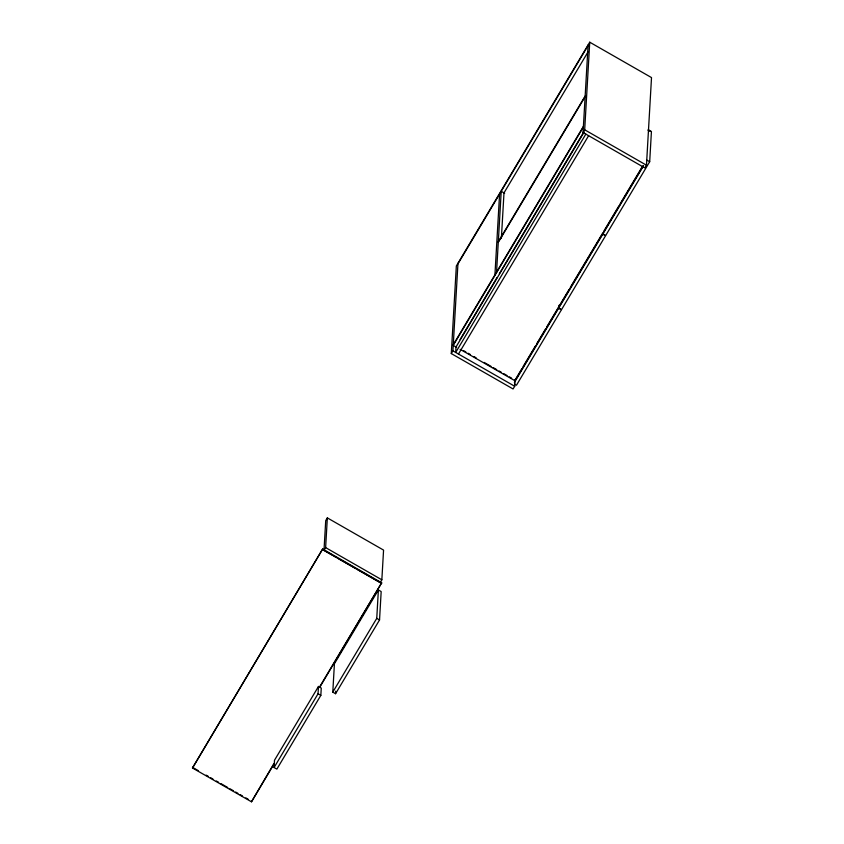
<?xml version="1.0" encoding="UTF-8"?>
<svg xmlns="http://www.w3.org/2000/svg" width="844" height="844" viewBox="0 0 844 844"><rect width="100%" height="100%" fill="white"/><g stroke="black" fill="none" stroke-linecap="round" stroke-linejoin="round"><path stroke-width="1.27" d="M274.416 763.335L251.491 801.8L192.485 767.998L322.672 549.001L381.678 582.803L319.602 687.533M251.491 801.8L273.783 763.809M274.089 767.523L274.511 760.222L318.473 686.467L321.258 688.06L320.836 695.361L276.864 769.116L274.089 767.523L318.051 693.768L318.473 686.467M192.485 767.998L322.672 549.001M331.882 554.824L324.001 550.32L325.721 520.6L327.335 517.889L383.566 550.098L381.847 579.807L380.233 582.529L357.74 569.637M324.001 550.32L325.626 547.598L327.335 517.889M332.789 692.122L334.424 663.732L378.386 589.967L381.171 591.56L379.536 619.96L335.564 693.715L332.789 692.122L376.751 618.367L378.386 589.967M335.564 693.715L335.712 691.141M515.072 379.716L514.692 386.257L513.078 388.968L451.287 353.573L456.34 265.976L589.734 42.2L651.515 77.595L646.462 165.192L644.848 167.914L583.056 132.519L588.11 44.922M451.287 353.573L452.911 350.861L457.965 263.265M494.932 274.817L499.595 194.004M496.557 272.095L501.22 191.293L504.649 193.255M501.389 238.145L503.995 192.886L588.162 51.684M514.376 382.48L558.612 308.25L558.95 305.328M583.056 132.519L584.681 129.797L589.734 42.2M643.582 165.709L602.943 233.883L605.728 235.476L649.69 161.721L651.431 131.495L648.656 129.902M457.923 263.919L588.068 45.576M498.308 241.732L585.166 96.016M498.266 242.386L585.124 96.67M453.26 344.732L583.415 126.389M583.373 127.043L453.228 345.386L456.657 347.348M460.075 339.552L497.042 277.539M499.342 273.688L583.499 132.497M584.132 132.033L456.003 346.979L455.686 352.454L585.841 134.112M458.471 354.047L588.616 135.705M319.633 686.879L381.678 582.803M515.051 380.127L521.792 368.807M523.143 366.549L535.275 346.188M536.626 343.919L545.393 329.213M546.743 326.955L568.993 289.619M570.344 287.35L602.711 233.049M604.061 230.792L618.895 205.904M620.245 203.636L642.495 166.3M643.139 165.835L515.009 380.781L460.096 349.321M647.865 130.05L650.144 131.358M646.915 160.128L649.69 161.721M584.681 129.797L646.462 165.192M558.612 308.25L561.397 309.843L516.486 385.191L514.629 384.136M463.556 350.629L465.846 351.937M468.135 353.246L470.424 354.564M473.864 356.527L476.143 357.835M484.161 362.424L491.018 366.359M493.307 367.667L496.736 369.63M499.026 370.949L501.315 372.257M503.604 373.565L507.044 375.538M509.322 376.846L511.612 378.154M452.911 350.861L514.692 386.257M325.626 547.598L381.847 579.807M334.129 556.112L336.376 557.399M338.623 558.686L355.493 568.35M322.64 549.655L381.636 583.457M376.751 618.367L379.536 619.96M318.051 693.768L320.836 695.361M192.527 767.344L198.203 770.593M206.136 775.14L208.405 776.438M210.683 777.746L212.952 779.044M216.349 780.995L218.617 782.293M220.896 783.591L227.701 787.494M229.969 788.792L233.377 790.744M235.645 792.041L237.913 793.339M240.181 794.647L242.45 795.945M245.857 797.896L248.125 799.194M602.764 234.189L558.791 307.954L561.576 309.548L605.538 235.782L602.764 234.189"/></g></svg>
